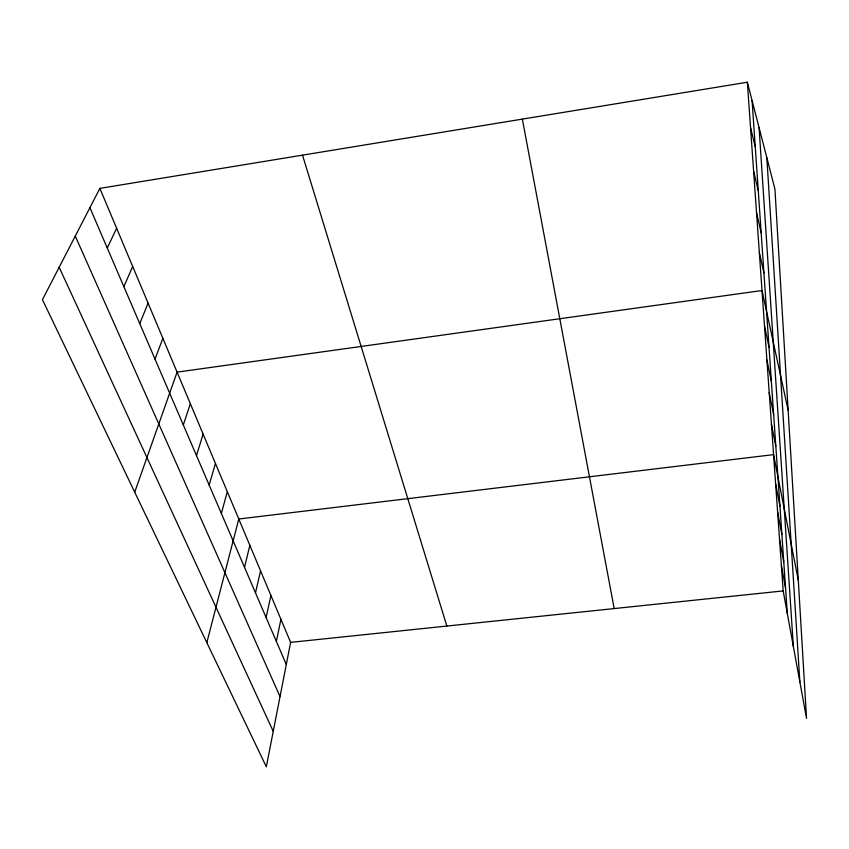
<?xml version="1.0" encoding="UTF-8"?>
<svg xmlns="http://www.w3.org/2000/svg" width="849" height="849" viewBox="0 0 849 849"><rect width="100%" height="100%" fill="white"/><g stroke="black" fill="none" stroke-linecap="round" stroke-linejoin="round"><path stroke-width="1.27" d="M99.874 188.372L290.623 642.375L266.321 766.774L42.45 299.676L99.874 188.372L747.343 82.226L774.925 189.019L806.55 718.413L783.171 590.915L747.343 82.226M276.371 641.409L280.923 619.303M266.108 617.541L270.916 595.478M255.496 592.846L260.569 570.846M244.512 567.302L249.861 545.366M206.827 642.64L238.792 519.004L773.577 454.639L798.293 580.217M221.356 513.443L227.32 491.709M209.141 485.034L215.444 463.437M196.469 455.563L203.123 434.115M183.32 424.956L190.346 403.71M134.715 492.176L177.08 372.138L762.009 290.517L788.148 410.311M155.006 359.106L162.881 338.327M139.756 323.618L148.097 303.135M123.848 286.622L132.688 266.48M107.25 248.014L116.631 228.254M290.623 642.375L783.171 590.915M59.165 267.286L273.24 731.35M75.264 236.075L280.021 696.626M89.92 207.687L286.293 664.502M302.509 155.155L446.85 626.053M750.548 127.721L755.249 146.718M753.604 171.158L758.274 190.717M756.533 212.696L761.16 232.743M759.324 252.44L763.92 272.922M764.514 325.974L769.014 347.145M766.912 360.029L771.38 381.477M769.215 392.779L773.641 414.471M771.433 424.288L775.816 446.181M775.636 483.877L779.934 506.089M777.62 512.074L781.876 534.403M779.541 539.274L783.754 561.709M522.347 119.115L614.188 608.574M781.388 565.54L785.569 588.06M752.087 100.596L787.31 613.487M759.091 127.732L793.337 646.333M766.838 157.712L799.864 681.959"/></g></svg>
